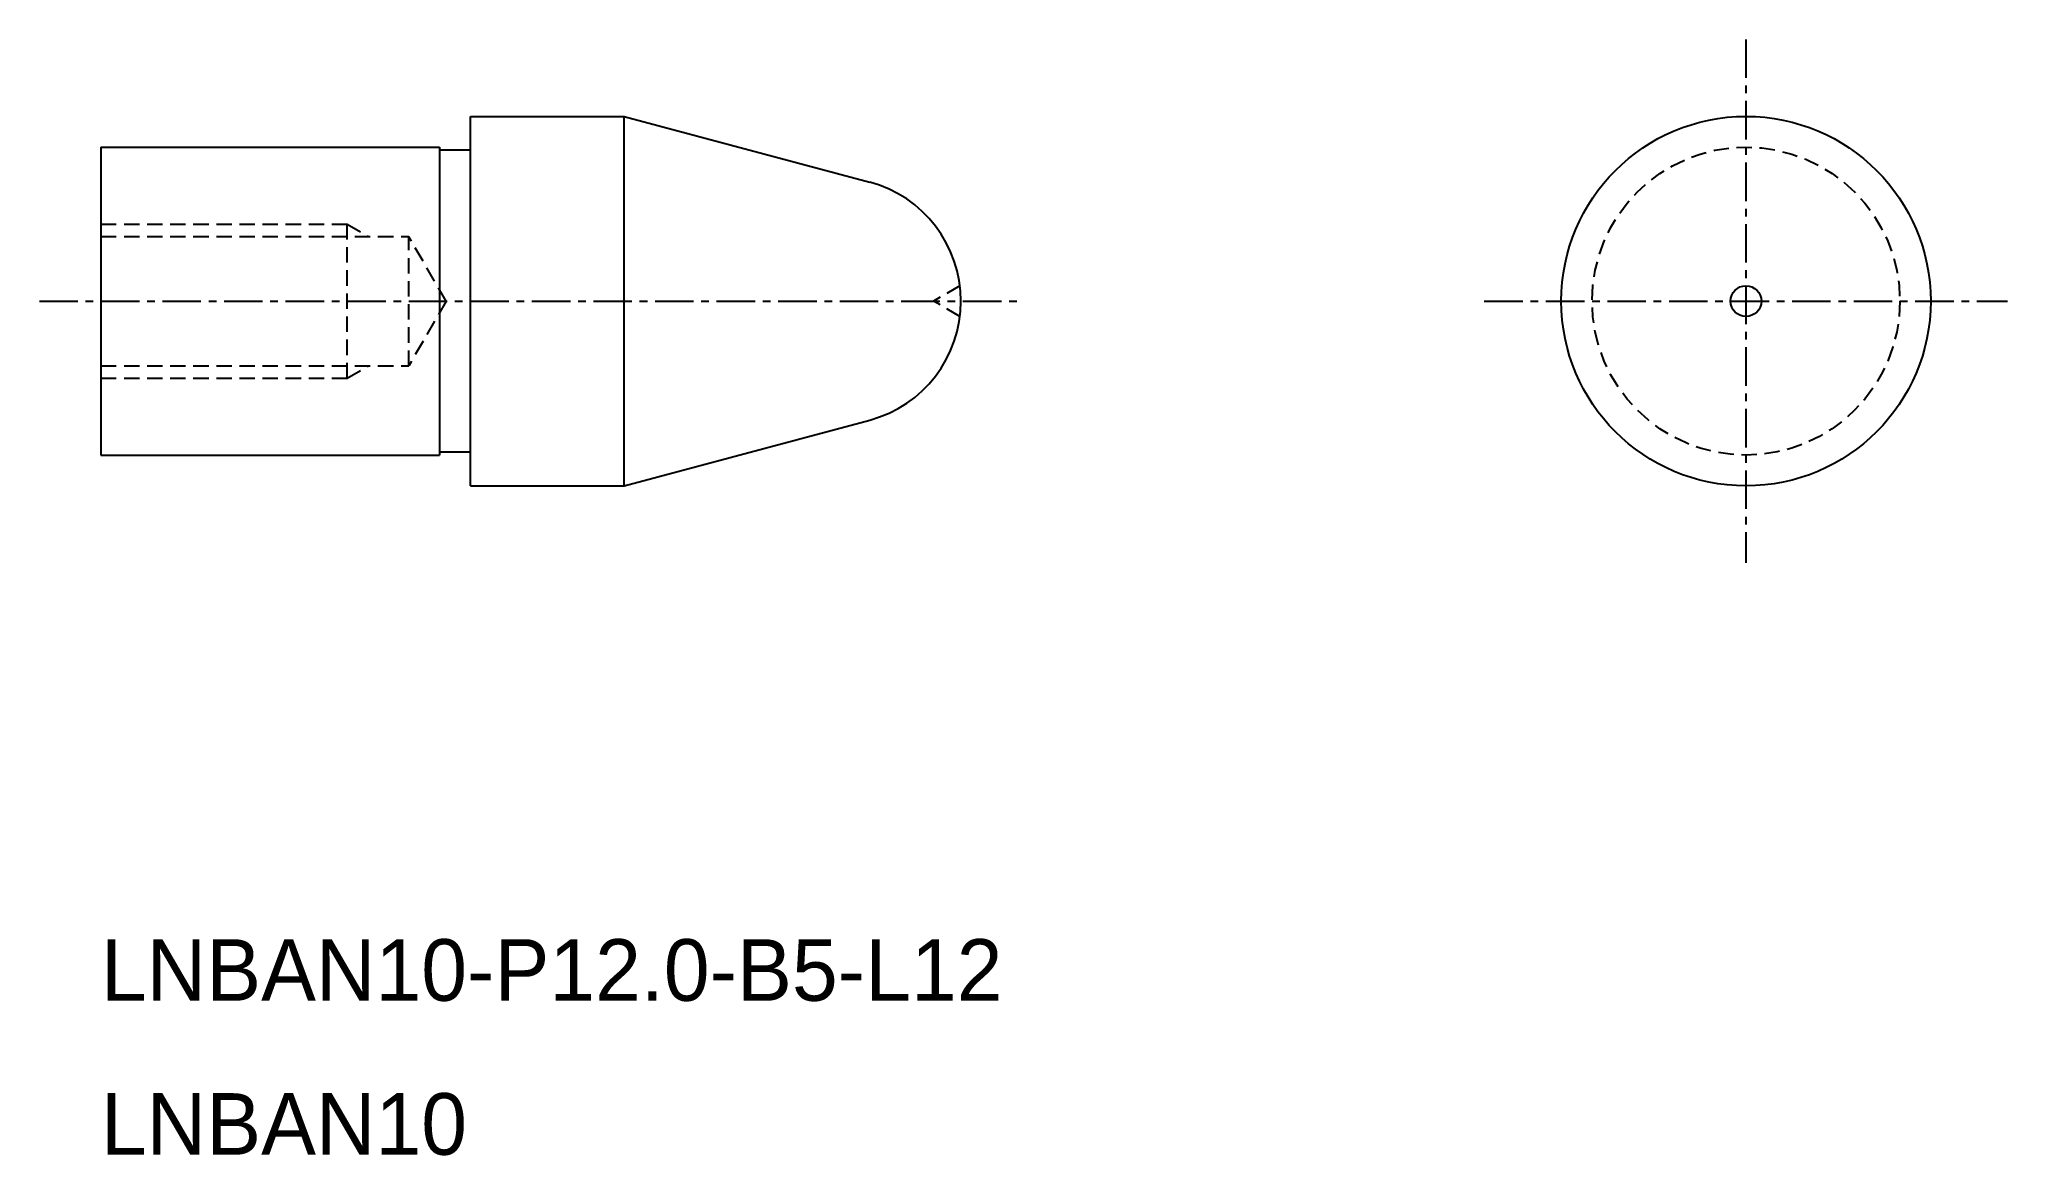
# Model space of a CAD drawing. Extents: x -2050.8 to -1986.8, y -727.4 to -691.2.
import ezdxf

# ---------------------------------------------------------------- set-up
doc = ezdxf.new("R2010")
doc.units = 0
doc.linetypes.add('CENTER', pattern=[2, 1.25, -0.25, 0.25, -0.25])
doc.linetypes.add('DASHED', pattern=[0.75, 0.5, -0.25])
doc.layers.get('0').update_dxf_attribs({"linetype": 'CONTINUOUS'})
doc.layers.add('CENTER', color=1, linetype='CENTER')

msp = doc.modelspace()

# ---------------------------------------------------------------- linework, layer by layer
at = {"color": 7, "linetype": 'CONTINUOUS'}
for p, q in [((-2036.778, -693.66), (-2031.778, -693.66)), ((-2036.778, -705.66), (-2036.778, -693.66)), ((-2031.778, -705.66), (-2031.778, -693.66)), ((-2031.778, -693.66), (-2023.805, -695.796)), ((-2048.778, -694.66), (-2037.778, -694.66)), ((-2048.778, -694.66), (-2048.778, -704.66)), ((-2037.778, -694.66), (-2037.778, -704.66)), ((-2031.778, -705.66), (-2023.805, -703.524)), ((-2048.778, -704.66), (-2037.778, -704.66)), ((-2036.778, -705.66), (-2031.778, -705.66))]:
    msp.add_line(p, q, dxfattribs=at)
at = {"color": 3, "linetype": 'DASHED'}
for p, q in [((-2048.778, -697.16), (-2040.778, -697.16)), ((-2040.778, -697.16), (-2040.085, -697.56)), ((-2040.778, -702.16), (-2040.778, -697.16)), ((-2048.778, -697.56), (-2038.778, -697.56)), ((-2037.566, -699.66), (-2038.778, -697.56)), ((-2038.778, -701.76), (-2038.778, -697.56)), ((-2020.872, -699.16), (-2021.738, -699.66)), ((-2037.566, -699.66), (-2038.778, -701.76)), ((-2020.872, -700.16), (-2021.738, -699.66)), ((-2048.778, -701.76), (-2038.778, -701.76)), ((-2040.778, -702.16), (-2040.085, -701.76)), ((-2048.778, -702.16), (-2040.778, -702.16))]:
    msp.add_line(p, q, dxfattribs=at)
at = {"color": 7, "linetype": 'CONTINUOUS'}
for points in [[(-2036.778, -694.76), (-2037.778, -694.76)], [(-2036.778, -704.56), (-2037.778, -704.56)]]:
    msp.add_lwpolyline(points, dxfattribs=at)
at = {"color": 3, "linetype": 'DASHED'}
msp.add_circle((-1995.34, -699.66), 5, dxfattribs=at)
at = {"color": 7, "linetype": 'CONTINUOUS'}
msp.add_arc((-2024.84, -699.66), 4, 285, 75, dxfattribs=at)
at = {"layer": 'CENTER', "color": 1, "linetype": 'CENTER'}
for p, q in [((-1995.34, -691.16), (-1995.34, -708.16)), ((-2050.778, -699.66), (-2018.84, -699.66)), ((-2003.84, -699.66), (-1986.84, -699.66))]:
    msp.add_line(p, q, dxfattribs=at)
at = {"layer": 'CENTER', "color": 7, "linetype": 'CONTINUOUS'}
for radius in [6, 0.5]:
    msp.add_circle((-1995.34, -699.66), radius, dxfattribs=at)

# ---------------------------------------------------------------- texts
at = {"color": 7, "linetype": 'CONTINUOUS'}
for s, p in [('LNBAN10-P12.0-B5-L12', (-2048.778, -722.381)), ('LNBAN10', (-2048.778, -727.381))]:
    msp.add_text(s, height=2, dxfattribs=at).set_placement(p)

doc.saveas('drawing.dxf')
